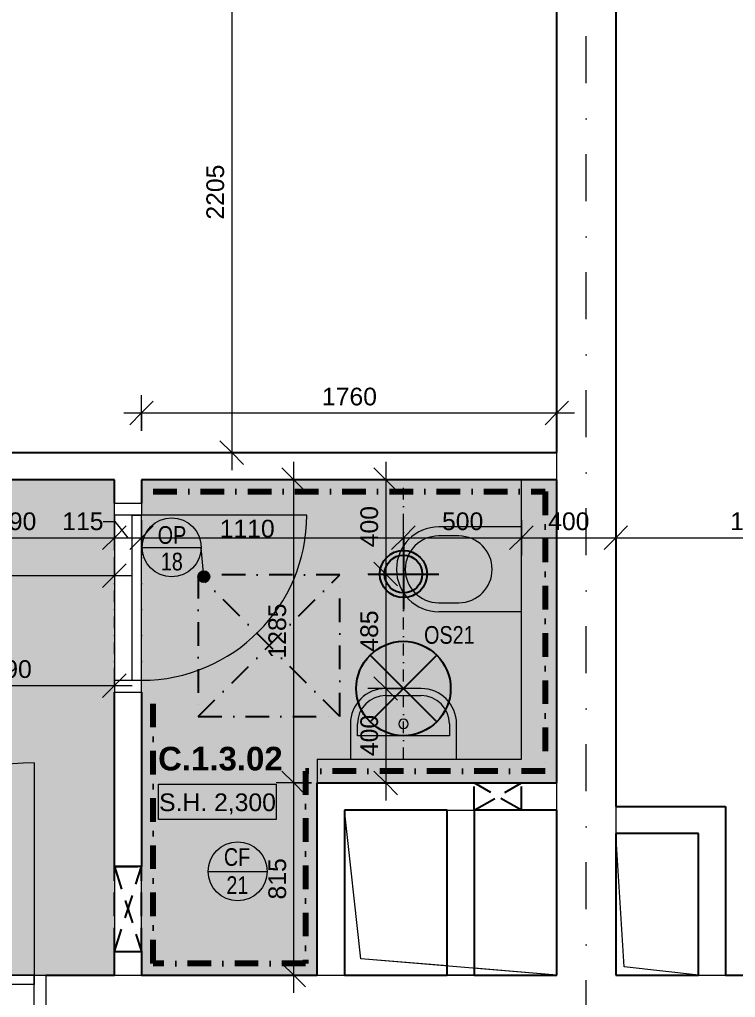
# Model space of a CAD drawing. Header units: millimetres. Extents: x -48113 to -1543, y -7799 to 11925.
# Drawn here: x -39237 to -36203, y -571 to 3573 of the extents above; entities that cross this region are included whole.
import ezdxf

# ---------------------------------------------------------------- set-up
doc = ezdxf.new("R2010")
doc.units = ezdxf.units.MM
for name, pattern in [('ABMV_DashDot_2_2mm-S0_6mm', [110, 50, -30, 0, -30]), ('HA_Dash_3mm-S1mm', [150, 100, -50]), ('HA_DashDot_10mm-S3mm', [500, 200, -150, 0, -150]), ('HA_DashDot_2_2mm-S0_6mm', [110, 50, -30, 0, -30]), ('HA_DashDot_4mm-S1mm', [200, 100, -50, 0, -50])]:
    doc.linetypes.add(name, pattern=pattern)
for name, color, linetype, lineweight in [('-UNDERLAY_A-GENM-____-OTLN', 9, 'Continuous', 9), ('-UNDERLAY_I-WALL-____-OTLN', 9, 'Continuous', 9), ('-UNDERLAY_P-SANR-FIXT-OTLN', 9, 'Continuous', 9), ('A-____-____-DIMS', 9, 'Continuous', 5), ('A-____-____-DIMS-50', 9, 'Continuous', 5), ('A-AREA-____-IDEN', 9, 'Continuous', 9), ('A-CLNG-____-IDEN', 9, 'Continuous', 9), ('A-CLNG-____-PATT', 9, 'Continuous', 9), ('A-DETL-____-OTLN', 9, 'Continuous', 25), ('A-DETL-GENF-OTLN', 9, 'Continuous', 9), ('A-DOOR-____-MCUT', 9, 'HA_DashDot_2_2mm-S0_6mm', 9), ('A-DOOR-____-OTLN', 9, 'Continuous', 9), ('A-DOOR-FRAM-OTLN', 9, 'Continuous', 9), ('A-FLOR-____-OVHD', 9, 'HA_DashDot_4mm-S1mm', 25), ('A-GENM-____-IDEN', 9, 'Continuous', 9), ('A-GENM-____-MCUT', 9, 'HA_Dash_3mm-S1mm', 25), ('A-GENM-____-OTLN', 9, 'Continuous', 9), ('A-WALL-____-MCUT', 9, 'Continuous', 25), ('E-LITE-EQPM-IDEN', 9, 'Continuous', 9), ('E-LITE-EQPM-OTLN', 9, 'Continuous', 9), ('G-____-____-DIMS', 9, 'Continuous', 5), ('I-WALL-____-MCUT', 9, 'Continuous', 25), ('I-WALL-____-OTLN', 9, 'Continuous', 9), ('M-HVAC-CDFF-OTLN', 9, 'Continuous', 9), ('S-GRID-____-OTLN', 9, 'Continuous', 5)]:
    doc.layers.add(name, color=color, linetype=linetype, lineweight=lineweight)
doc.styles.add('Arial_1', font='arial.ttf', dxfattribs={"height": 75})
doc.styles.add('Arial_2', font='arial.ttf', dxfattribs={"width": 0.8, "height": 75})
doc.styles.add('Arial_B', font='arialbd.ttf', dxfattribs={"height": 100})
doc.dimstyles.new('Inner_Dimensions', dxfattribs={"dimscale": 304.8, "dimtxt": 76.519455, "dimasz": 0.328084, "dimexe": 0.246063, "dimexo": 0.0625, "dimgap": 0.032808, "dimtad": 1, "dimdec": 0, "dimzin": 0, "dimdsep": 46, "dimtxsty": 'Arial_1', "dimblk1": 'OBLIQUE', "dimblk2": 'OBLIQUE', "dimsah": 1, "dimcen": 0.09, "dimdle": 0.246063, "dimazin": 0, "dimtfac": 1, "dimtdec": 4, "dimtix": 1, "dimtmove": 0, "dimatfit": 3, "dimfxl": 0.246063, "dimfxlon": 1, "dimtvp": 1, "dimtolj": 1, "dimtzin": 0, "dimlwd": 9, "dimlwe": 9, "dimarcsym": 2})
doc.dimstyles.new('Inner_Dimensions_1', dxfattribs={"dimscale": 304.8, "dimtxt": 76.519455, "dimasz": 0.328084, "dimexe": 0.246063, "dimexo": 0.0625, "dimgap": 0.032808, "dimtad": 1, "dimdec": 0, "dimzin": 0, "dimdsep": 46, "dimtxsty": 'Arial_1', "dimblk1": 'OBLIQUE', "dimblk2": 'OBLIQUE', "dimsah": 1, "dimcen": 0.09, "dimdle": 0.246063, "dimazin": 0, "dimtfac": 1, "dimtdec": 4, "dimtix": 1, "dimtmove": 2, "dimatfit": 3, "dimfxl": 0.246063, "dimfxlon": 1, "dimtvp": 1, "dimtolj": 1, "dimtzin": 0, "dimlwd": 9, "dimlwe": 9, "dimarcsym": 2})
doc.dimstyles.new('Inner_Dimensions_2', dxfattribs={"dimscale": 304.8, "dimtxt": 76.519455, "dimasz": 0.328084, "dimexe": 0.246063, "dimexo": 0.0625, "dimgap": 0.032808, "dimtad": 1, "dimdec": 0, "dimzin": 0, "dimdsep": 46, "dimtxsty": 'Arial_1', "dimblk1": 'OBLIQUE', "dimblk2": 'OBLIQUE', "dimsah": 1, "dimcen": 0.09, "dimdle": 0.246063, "dimazin": 0, "dimtfac": 1, "dimtdec": 4, "dimtix": 1, "dimtmove": 1, "dimatfit": 3, "dimfxl": 0.246063, "dimfxlon": 1, "dimtvp": 1, "dimtolj": 1, "dimtzin": 0, "dimlwd": 9, "dimlwe": 9, "dimarcsym": 2})

# ---------------------------------------------------------------- blocks, each defined once
blk = doc.blocks.new('ABMV_Toilet_WallHung - Default-1928450-DPS_1NP-C')
at = {"layer": '-UNDERLAY_P-SANR-FIXT-OTLN'}
for p, q in [((-55, 75), (-55, 424.6)), ((-16.3, 426.2), (-16.3, 340.3)), ((266.3, 340.3), (266.3, 426.2)), ((305, 75), (305, 424.6))]:
    blk.add_line(p, q, dxfattribs=at)
for centre, radius, start, end in [((125, 424.6), 180, 0, 180), ((125, 426.2), 141.3, 360, 180), ((125, 340.3), 141.3, 180, 360)]:
    blk.add_arc(centre, radius, start, end, dxfattribs=at)
blk = doc.blocks.new('ABMV_WashBasin_Generic - 450x300-1493525-DPS_1NP-C')
at = {"layer": '-UNDERLAY_P-SANR-FIXT-OTLN'}
for p, q in [((200, 350), (50, 350)), ((50, 320), (200, 320)), ((-100, 200), (-100, 50)), ((-70, 150), (-70, 200)), ((320, 200), (320, 150)), ((350, 50), (350, 200)), ((320, 150), (-70, 150))]:
    blk.add_line(p, q, dxfattribs=at)
for centre, radius, start, end in [((50, 200), 150, 90, 180), ((200, 200), 150, 360, 90), ((50, 200), 120, 90, 180), ((200, 200), 120, 360, 90), ((125, 200), 20, 90, 270), ((125, 200), 20, 270, 90)]:
    blk.add_arc(centre, radius, start, end, dxfattribs=at)
blk = doc.blocks.new('HA_GM_Opening_Rectangle_WallBased - Default-2068907-DPS_1NP-C')
at = {"layer": 'A-GENM-____-MCUT'}
for p, q in [((225, 58), (25, -57.5)), ((25, 58), (225, -57.5)), ((25, 58), (25, -57.5)), ((25, 58), (225, 58)), ((225, 58), (225, -57.5))]:
    blk.add_line(p, q, dxfattribs=at)
blk = doc.blocks.new('HA_DR_Single_Swing_Solid - In_BJ_700x2100-2040353-DPS_1NP-C')
at = {"layer": 'A-DOOR-____-MCUT'}
for p, q in [((-350, 57.5), (350, 57.5)), ((-350, -57.5), (350, -57.5))]:
    blk.add_line(p, q, dxfattribs=at)
at = {"layer": 'A-DOOR-____-OTLN'}
for p, q in [((-350, -17.5), (-350, -57.5)), ((-350, -17.5), (350, -17.5)), ((350, -17.5), (350, -57.5)), ((-350, -57.5), (350, -57.5))]:
    blk.add_line(p, q, dxfattribs=at)
at = {"layer": 'A-DOOR-____-OTLN', "lineweight": 5}
blk.add_line((350, -757.5), (350, -57.5), dxfattribs=at)
blk.add_arc((350, -57.5), 700, 180, 270, dxfattribs=at)
at = {"layer": 'A-DOOR-FRAM-OTLN'}
for p, q in [((-350, 57.5), (-400, 57.5)), ((-400, 57.5), (-400, -57.5)), ((350, 57.5), (-350, 57.5)), ((-350, 57.5), (-350, -57.5)), ((350, -57.5), (350, 57.5)), ((350, 57.5), (400, 57.5)), ((400, 57.5), (400, -57.5)), ((-400, -57.5), (-350, -57.5)), ((400, -57.5), (350, -57.5))]:
    blk.add_line(p, q, dxfattribs=at)
blk = doc.blocks.new('HA_DR_Single_Swing_Solid - In_BJ_900x2100_Vstup-2040224-DPS_1NP-C')
at = {"layer": 'A-DOOR-____-MCUT'}
for p, q in [((-450, 125), (450, 125)), ((-450, -125), (450, -125))]:
    blk.add_line(p, q, dxfattribs=at)
at = {"layer": 'A-DOOR-____-OTLN', "lineweight": 5}
blk.add_line((450, 1025), (450, 125), dxfattribs=at)
at = {"layer": 'A-DOOR-____-OTLN'}
for p, q in [((-500, 125), (500, 125)), ((450, 125), (-450, 125)), ((-450, 125), (-450, 85)), ((450, 125), (450, 85)), ((450, 85), (-450, 85)), ((-500, -125), (500, -125))]:
    blk.add_line(p, q, dxfattribs=at)
at = {"layer": 'A-DOOR-____-OTLN', "lineweight": 5}
blk.add_arc((450, 125), 900, 90, 180, dxfattribs=at)
at = {"layer": 'A-DOOR-FRAM-OTLN'}
for p, q in [((-500, 125), (-500, -125)), ((-450, 125), (-500, 125)), ((-450, 125), (-450, -125)), ((450, -125), (450, 125)), ((450, 125), (500, 125)), ((500, 125), (500, -125)), ((-500, -125), (-450, -125)), ((-450, -125), (450, -125)), ((500, -125), (450, -125))]:
    blk.add_line(p, q, dxfattribs=at)
blk = doc.blocks.new('HA_GM_Shaft_Rectangle - Default-2055999-DPS_1NP-C')
at = {"layer": 'A-DETL-GENF-OTLN'}
for p, q in [((70, -70), (700, 0)), ((0, -900), (70, -70))]:
    blk.add_line(p, q, dxfattribs=at)
at = {"layer": 'A-GENM-____-OTLN'}
for p, q in [((0, -900), (0, 0)), ((0, 0), (700, 0)), ((700, 0), (700, -900)), ((700, -900), (0, -900))]:
    blk.add_line(p, q, dxfattribs=at)
blk = doc.blocks.new('HA_GM_Shaft_Rectangle - Default-2056017-DPS_1NP-C')
at = {"layer": 'A-DETL-GENF-OTLN'}
for p, q in [((35, -35), (600, 0)), ((0, -350), (35, -35))]:
    blk.add_line(p, q, dxfattribs=at)
at = {"layer": 'A-GENM-____-OTLN'}
for p, q in [((0, -350), (0, 0)), ((0, 0), (600, 0)), ((600, 0), (600, -350)), ((600, -350), (0, -350))]:
    blk.add_line(p, q, dxfattribs=at)
blk = doc.blocks.new('HA_GM_Shaft_Rectangle - Default-2055995-DPS_1NP-C')
at = {"layer": 'A-DETL-GENF-OTLN'}
for p, q in [((70, -70), (700, 0)), ((39.2, -435), (70, -70)), ((0, -900), (29.5, -550))]:
    blk.add_line(p, q, dxfattribs=at)
blk = doc.blocks.new('HA_GM_Shaft_Rectangle - Default-2056297-DPS_1NP-C')
at = {"layer": 'A-DETL-GENF-OTLN'}
for p, q in [((35, -35), (600, 0)), ((0, -350), (35, -35))]:
    blk.add_line(p, q, dxfattribs=at)
blk = doc.blocks.new('HA_LF_GenericSymbol - OS21_koupelna-1935287-DPS_1NP-C')
at = {"layer": 'E-LITE-EQPM-OTLN', "color": 11, "lineweight": 25}
for p, q in [((141.4, 141.4), (-141.4, -141.4)), ((-141.4, 141.4), (141.4, -141.4))]:
    blk.add_line(p, q, dxfattribs=at)
blk.add_circle((0, 0), 200, dxfattribs=at)
blk = doc.blocks.new('HA_GM_Tiling_LineBased - Generic Tiles-1986773-DPS_1NP-C')
at = {"layer": 'A-GENM-____-OTLN', "linetype": 'HA_DashDot_4mm-S1mm', "lineweight": 80}
blk.add_line((50, -50), (1710, -50), dxfattribs=at)
blk = doc.blocks.new('HA_GM_Tiling_LineBased - Generic Tiles-1986771-DPS_1NP-C')
at = {"layer": 'A-GENM-____-OTLN', "linetype": 'HA_DashDot_4mm-S1mm', "lineweight": 80}
blk.add_line((50, -50), (1235, -50), dxfattribs=at)
blk = doc.blocks.new('HA_GM_Tiling_LineBased - Generic Tiles-1986770-DPS_1NP-C')
at = {"layer": 'A-GENM-____-OTLN', "linetype": 'HA_DashDot_4mm-S1mm', "lineweight": 80}
blk.add_line((50, -50), (1065, -50), dxfattribs=at)
blk = doc.blocks.new('HA_GM_Tiling_LineBased - Generic Tiles-1986772-DPS_1NP-C')
at = {"layer": 'A-GENM-____-OTLN', "linetype": 'HA_DashDot_4mm-S1mm', "lineweight": 80}
blk.add_line((-50, -50), (765, -50), dxfattribs=at)
blk = doc.blocks.new('HA_GM_Tiling_LineBased - Generic Tiles-1986774-DPS_1NP-C')
at = {"layer": 'A-GENM-____-OTLN', "linetype": 'HA_DashDot_4mm-S1mm', "lineweight": 80}
blk.add_line((50, -50), (695, -50), dxfattribs=at)
blk = doc.blocks.new('HA_GM_Tiling_LineBased - Generic Tiles-1986775-DPS_1NP-C')
at = {"layer": 'A-GENM-____-OTLN', "linetype": 'HA_DashDot_4mm-S1mm', "lineweight": 80}
blk.add_line((50, -50), (1150, -50), dxfattribs=at)
blk = doc.blocks.new('HA_VZT_GenericSymbol - Default-1930925-DPS_1NP-C')
at = {"layer": 'M-HVAC-CDFF-OTLN', "color": 92, "lineweight": 25}
for p, q in [((0, 150), (0, -150)), ((-150, 0), (150, 0))]:
    blk.add_line(p, q, dxfattribs=at)
for radius in [100, 80]:
    blk.add_circle((0, 0), radius, dxfattribs=at)
blk = doc.blocks.new('HA_GM_Opening_Rectangle_WallBased - Default-1969288-DPS_1NP-C')
at = {"layer": 'A-GENM-____-MCUT'}
for p, q in [((305, 57.5), (-55, -57.5)), ((-55, 57.5), (305, -57.5)), ((-55, 57.5), (-55, -57.5)), ((-55, 57.5), (305, 57.5)), ((305, 57.5), (305, -57.5)), ((-55, -57.5), (305, -57.5))]:
    blk.add_line(p, q, dxfattribs=at)
blk = doc.blocks.new('DIMBLOCK29-DPS_1NP-C')
at = {"layer": 'A-____-____-DIMS-50', "lineweight": 9, "transparency": 16777216}
for p, q in [((-38337.8, 3943.2), (-38387.8, 3993.2)), ((-38412.8, 3943.2), (-38262.8, 3943.2)), ((-38337.8, 3943.2), (-38412.8, 3943.2)), ((-38337.8, 3943.2), (-38337.8, 1663.2)), ((-38337.8, 3943.2), (-38287.8, 3893.2)), ((-38337.8, 1738.2), (-38387.8, 1788.2)), ((-38262.8, 1738.2), (-38412.8, 1738.2)), ((-38337.8, 1738.2), (-38287.8, 1688.2)), ((-38337.8, 1738.2), (-38262.8, 1738.2))]:
    blk.add_line(p, q, dxfattribs=at)
at = {"layer": 'A-____-____-DIMS-50', "color": 0, "lineweight": 9, "transparency": 16777216, "insert": (-38445.1, 2725.3), "char_height": 75, "width": 276.883, "attachment_point": 1, "rotation": 90, "line_spacing_factor": 0.941778, "style": 'Arial_1'}
blk.add_mtext('2205', dxfattribs=at)
blk = doc.blocks.new('_Oblique')
at = {"color": 0, "linetype": 'ByBlock', "lineweight": -2}
blk.add_line((-0.5, -0.5), (0.5, 0.5), dxfattribs=at)
blk = doc.blocks.new('DIMBLOCK53-DPS_1NP-C')
at = {"layer": 'A-____-____-DIMS-50', "lineweight": 9, "transparency": 16777216}
for p, q in [((-39824.9, 1302.1), (-39824.9, 1452.1)), ((-38834.9, 1452.1), (-38834.9, 1302.1)), ((-38834.9, 1377.1), (-38834.9, 1452.1)), ((-39824.9, 1377.1), (-39774.9, 1427.1)), ((-38834.9, 1377.1), (-38784.9, 1427.1)), ((-39824.9, 1377.1), (-39874.9, 1327.1)), ((-39824.9, 1377.1), (-38834.9, 1377.1)), ((-39824.9, 1377.1), (-39824.9, 1302.1)), ((-38834.9, 1377.1), (-38884.9, 1327.1))]:
    blk.add_line(p, q, dxfattribs=at)
at = {"layer": 'A-____-____-DIMS-50', "color": 0, "lineweight": 9, "transparency": 16777216, "insert": (-39340.5, 1484.5), "char_height": 75, "width": 207.662, "attachment_point": 1, "line_spacing_factor": 0.941778, "style": 'Arial_1'}
blk.add_mtext('990', dxfattribs=at)
blk = doc.blocks.new('DIMBLOCK54-DPS_1NP-C')
at = {"layer": 'A-____-____-DIMS-50', "lineweight": 9, "transparency": 16777216}
for p, q in [((-38834.9, 1452.1), (-38834.9, 1302.1)), ((-38834.9, 1377.1), (-38834.9, 1452.1)), ((-38719.9, 1452.1), (-38719.9, 1302.1)), ((-38719.9, 1377.1), (-38719.9, 1452.1)), ((-38882.7, 1446), (-38832.7, 1446)), ((-38834.9, 1377.1), (-38784.9, 1427.1)), ((-38832.7, 1446), (-38777.4, 1377.1)), ((-38719.9, 1377.1), (-38669.9, 1427.1)), ((-38834.9, 1377.1), (-38884.9, 1327.1)), ((-38834.9, 1377.1), (-38719.9, 1377.1)), ((-38719.9, 1377.1), (-38769.9, 1327.1))]:
    blk.add_line(p, q, dxfattribs=at)
at = {"layer": 'A-____-____-DIMS-50', "color": 0, "lineweight": 9, "transparency": 16777216, "insert": (-39055.8, 1484.5), "char_height": 75, "width": 207.662, "attachment_point": 1, "line_spacing_factor": 0.941778, "style": 'Arial_1'}
blk.add_mtext('115', dxfattribs=at)
blk = doc.blocks.new('DIMBLOCK55-DPS_1NP-C')
at = {"layer": 'A-____-____-DIMS-50', "lineweight": 9, "transparency": 16777216}
for p, q in [((-38719.9, 1452.1), (-38719.9, 1302.1)), ((-38719.9, 1377.1), (-38719.9, 1452.1)), ((-37609.9, 1302.1), (-37609.9, 1452.1)), ((-38719.9, 1377.1), (-38669.9, 1427.1)), ((-37609.9, 1377.1), (-37559.9, 1427.1)), ((-38719.9, 1377.1), (-38769.9, 1327.1)), ((-38719.9, 1377.1), (-37609.9, 1377.1)), ((-37609.9, 1377.1), (-37659.9, 1327.1)), ((-37609.9, 1377.1), (-37609.9, 1302.1))]:
    blk.add_line(p, q, dxfattribs=at)
at = {"layer": 'A-____-____-DIMS-50', "color": 0, "lineweight": 9, "transparency": 16777216, "insert": (-38388.6, 1453.3), "char_height": 75, "width": 276.883, "attachment_point": 1, "line_spacing_factor": 0.941778, "style": 'Arial_1'}
blk.add_mtext('1110', dxfattribs=at)
blk = doc.blocks.new('DIMBLOCK56-DPS_1NP-C')
at = {"layer": 'A-____-____-DIMS-50', "lineweight": 9, "transparency": 16777216}
for p, q in [((-37609.9, 1302.1), (-37609.9, 1452.1)), ((-37109.9, 1452.1), (-37109.9, 1302.1)), ((-37109.9, 1377.1), (-37109.9, 1452.1)), ((-37609.9, 1377.1), (-37559.9, 1427.1)), ((-37109.9, 1377.1), (-37059.9, 1427.1)), ((-37609.9, 1377.1), (-37659.9, 1327.1)), ((-37609.9, 1377.1), (-37109.9, 1377.1)), ((-37609.9, 1377.1), (-37609.9, 1302.1)), ((-37109.9, 1377.1), (-37159.9, 1327.1))]:
    blk.add_line(p, q, dxfattribs=at)
at = {"layer": 'A-____-____-DIMS-50', "color": 0, "lineweight": 9, "transparency": 16777216, "insert": (-37446.4, 1484.5), "char_height": 75, "width": 207.662, "attachment_point": 1, "line_spacing_factor": 0.941778, "style": 'Arial_1'}
blk.add_mtext('500', dxfattribs=at)
blk = doc.blocks.new('DIMBLOCK57-DPS_1NP-C')
at = {"layer": 'A-____-____-DIMS-50', "lineweight": 9, "transparency": 16777216}
for p, q in [((-37109.9, 1452.1), (-37109.9, 1302.1)), ((-37109.9, 1377.1), (-37109.9, 1452.1)), ((-36709.9, 1452.1), (-36709.9, 1302.1)), ((-36709.9, 1377.1), (-36709.9, 1452.1)), ((-37109.9, 1377.1), (-37059.9, 1427.1)), ((-36709.9, 1377.1), (-36659.9, 1427.1)), ((-37109.9, 1377.1), (-37159.9, 1327.1)), ((-37109.9, 1377.1), (-36709.9, 1377.1)), ((-36709.9, 1377.1), (-36759.9, 1327.1))]:
    blk.add_line(p, q, dxfattribs=at)
at = {"layer": 'A-____-____-DIMS-50', "color": 0, "lineweight": 9, "transparency": 16777216, "insert": (-36996.4, 1484.5), "char_height": 75, "width": 207.662, "attachment_point": 1, "line_spacing_factor": 0.941778, "style": 'Arial_1'}
blk.add_mtext('400', dxfattribs=at)
blk = doc.blocks.new('DIMBLOCK58-DPS_1NP-C')
at = {"layer": 'A-____-____-DIMS-50', "lineweight": 9, "transparency": 16777216}
for p, q in [((-36709.9, 1452.1), (-36709.9, 1302.1)), ((-36709.9, 1377.1), (-36709.9, 1452.1)), ((-35509.9, 1452.1), (-35509.9, 1302.1)), ((-35509.9, 1377.1), (-35509.9, 1452.1)), ((-36709.9, 1377.1), (-36659.9, 1427.1)), ((-35509.9, 1377.1), (-35459.9, 1427.1)), ((-36709.9, 1377.1), (-36759.9, 1327.1)), ((-36709.9, 1377.1), (-35509.9, 1377.1)), ((-35509.9, 1377.1), (-35559.9, 1327.1))]:
    blk.add_line(p, q, dxfattribs=at)
at = {"layer": 'A-____-____-DIMS-50', "color": 0, "lineweight": 9, "transparency": 16777216, "insert": (-36225.3, 1484.5), "char_height": 75, "width": 276.883, "attachment_point": 1, "line_spacing_factor": 0.941778, "style": 'Arial_1'}
blk.add_mtext('1200', dxfattribs=at)
blk = doc.blocks.new('DIMBLOCK89-DPS_1NP-C')
at = {"layer": 'A-____-____-DIMS-50', "lineweight": 9, "transparency": 16777216}
for p, q in [((-37685.2, 1623.2), (-37735.2, 1673.2)), ((-37685.2, 1698.2), (-37685.2, 1223.2)), ((-37610.2, 1623.2), (-37760.2, 1623.2)), ((-37685.2, 1623.2), (-37635.2, 1573.2)), ((-37685.2, 1623.2), (-37610.2, 1623.2)), ((-37685.2, 1223.2), (-37735.2, 1273.2)), ((-37610.2, 1223.2), (-37760.2, 1223.2)), ((-37685.2, 1223.2), (-37635.2, 1173.2)), ((-37685.2, 1223.2), (-37610.2, 1223.2))]:
    blk.add_line(p, q, dxfattribs=at)
at = {"layer": 'A-____-____-DIMS-50', "color": 0, "lineweight": 9, "transparency": 16777216, "insert": (-37792.6, 1336.7), "char_height": 75, "width": 207.662, "attachment_point": 1, "rotation": 90, "line_spacing_factor": 0.941778, "style": 'Arial_1'}
blk.add_mtext('400', dxfattribs=at)
blk = doc.blocks.new('DIMBLOCK90-DPS_1NP-C')
at = {"layer": 'A-____-____-DIMS-50', "lineweight": 9, "transparency": 16777216}
for p, q in [((-37685.2, 1223.2), (-37735.2, 1273.2)), ((-37610.2, 1223.2), (-37760.2, 1223.2)), ((-37685.2, 1223.2), (-37685.2, 738.2)), ((-37685.2, 1223.2), (-37635.2, 1173.2)), ((-37685.2, 1223.2), (-37610.2, 1223.2)), ((-37685.2, 738.2), (-37735.2, 788.2)), ((-37610.2, 738.2), (-37760.2, 738.2)), ((-37685.2, 738.2), (-37635.2, 688.2)), ((-37685.2, 738.2), (-37610.2, 738.2))]:
    blk.add_line(p, q, dxfattribs=at)
at = {"layer": 'A-____-____-DIMS-50', "color": 0, "lineweight": 9, "transparency": 16777216, "insert": (-37792.6, 894.2), "char_height": 75, "width": 207.662, "attachment_point": 1, "rotation": 90, "line_spacing_factor": 0.941778, "style": 'Arial_1'}
blk.add_mtext('485', dxfattribs=at)
blk = doc.blocks.new('DIMBLOCK91-DPS_1NP-C')
at = {"layer": 'A-____-____-DIMS-50', "lineweight": 9, "transparency": 16777216}
for p, q in [((-37685.2, 738.2), (-37735.2, 788.2)), ((-37610.2, 738.2), (-37760.2, 738.2)), ((-37685.2, 738.2), (-37685.2, 263.2)), ((-37685.2, 738.2), (-37635.2, 688.2)), ((-37685.2, 738.2), (-37610.2, 738.2)), ((-37685.2, 338.2), (-37735.2, 388.2)), ((-37610.2, 338.2), (-37760.2, 338.2)), ((-37685.2, 338.2), (-37635.2, 288.2)), ((-37685.2, 338.2), (-37610.2, 338.2))]:
    blk.add_line(p, q, dxfattribs=at)
at = {"layer": 'A-____-____-DIMS-50', "color": 0, "lineweight": 9, "transparency": 16777216, "insert": (-37792.6, 451.7), "char_height": 75, "width": 207.662, "attachment_point": 1, "rotation": 90, "line_spacing_factor": 0.941778, "style": 'Arial_1'}
blk.add_mtext('400', dxfattribs=at)
blk = doc.blocks.new('Spot Elevations - Generic-448778-DPS_1NP-C')
at = {"layer": 'G-____-____-DIMS', "lineweight": 9}
for p, q in [((-5, 0), (-5, 3)), ((-5, 3), (5, 3)), ((5, 3), (5, 0)), ((5, 0), (-5, 0))]:
    blk.add_line(p, q, dxfattribs=at)
blk = doc.blocks.new('HA_Tag_Ceiling - Group _ Type Mark-1700485-DPS_1NP-C')
at = {"layer": 'A-CLNG-____-IDEN'}
blk.add_line((-2.5, 0), (2.5, 0), dxfattribs=at)
blk.add_circle((0, 0), 2.5, dxfattribs=at)
blk = doc.blocks.new('DIMBLOCK110-DPS_1NP-C')
at = {"layer": 'A-____-____-DIMS-50', "lineweight": 9, "transparency": 16777216}
for p, q in [((-39824.9, 825.7), (-39824.9, 675.7)), ((-39824.9, 750.7), (-39824.9, 825.7)), ((-39824.9, 750.7), (-39774.9, 800.7)), ((-38834.9, 825.7), (-38834.9, 675.7)), ((-38834.9, 750.7), (-38834.9, 825.7)), ((-38834.9, 750.7), (-38784.9, 800.7)), ((-39824.9, 750.7), (-39874.9, 700.7)), ((-39824.9, 750.7), (-38759.9, 750.7)), ((-38834.9, 750.7), (-38884.9, 700.7))]:
    blk.add_line(p, q, dxfattribs=at)
at = {"layer": 'A-____-____-DIMS-50', "color": 0, "lineweight": 9, "transparency": 16777216, "insert": (-39359.7, 858), "char_height": 75, "width": 207.662, "attachment_point": 1, "line_spacing_factor": 0.941778, "style": 'Arial_1'}
blk.add_mtext('990', dxfattribs=at)
blk = doc.blocks.new('HA_TAG_GM_Products - Generic-588599-DPS_1NP-C')
at = {"layer": 'A-GENM-____-IDEN'}
blk.add_line((-2.5, 0), (2.5, 0), dxfattribs=at)
blk.add_circle((0, 0), 2.5, dxfattribs=at)
blk = doc.blocks.new('DIMBLOCK142-DPS_1NP-C')
at = {"layer": 'A-____-____-DIMS-50', "lineweight": 9, "transparency": 16777216}
for p, q in [((-42219.9, 1291.4), (-42219.9, 1141.4)), ((-42219.9, 1216.4), (-42219.9, 1291.4)), ((-38834.9, 1291.4), (-38834.9, 1141.4)), ((-38834.9, 1216.4), (-38834.9, 1291.4)), ((-42219.9, 1216.4), (-42169.9, 1266.4)), ((-38834.9, 1216.4), (-38784.9, 1266.4)), ((-42294.9, 1216.4), (-38759.9, 1216.4)), ((-42219.9, 1216.4), (-42269.9, 1166.4)), ((-38834.9, 1216.4), (-38884.9, 1166.4))]:
    blk.add_line(p, q, dxfattribs=at)
at = {"layer": 'A-____-____-DIMS-50', "color": 0, "lineweight": 9, "transparency": 16777216, "insert": (-40642.8, 1323.8), "char_height": 75, "width": 276.883, "attachment_point": 1, "line_spacing_factor": 0.941778, "style": 'Arial_1'}
blk.add_mtext('3385', dxfattribs=at)
blk = doc.blocks.new('DIMBLOCK145-DPS_1NP-C')
at = {"layer": 'A-____-____-DIMS-50', "lineweight": 9, "transparency": 16777216}
for p, q in [((-38075, 338.2), (-38125, 388.2)), ((-38000, 338.2), (-38150, 338.2)), ((-38075, -551.8), (-38075, 338.2)), ((-38075, 338.2), (-38025, 288.2)), ((-38075, 338.2), (-38000, 338.2)), ((-38075, -476.8), (-38125, -426.8)), ((-38000, -476.8), (-38150, -476.8)), ((-38075, -476.8), (-38025, -526.8)), ((-38075, -476.8), (-38000, -476.8))]:
    blk.add_line(p, q, dxfattribs=at)
at = {"layer": 'A-____-____-DIMS-50', "color": 0, "lineweight": 9, "transparency": 16777216, "insert": (-38182.3, -155.8), "char_height": 75, "width": 207.662, "attachment_point": 1, "rotation": 90, "line_spacing_factor": 0.941778, "style": 'Arial_1'}
blk.add_mtext('815', dxfattribs=at)
blk = doc.blocks.new('DIMBLOCK146-DPS_1NP-C')
at = {"layer": 'A-____-____-DIMS-50', "lineweight": 9, "transparency": 16777216}
for p, q in [((-38075, 1623.2), (-38125, 1673.2)), ((-38075, 338.2), (-38075, 1698.2)), ((-38150, 1623.2), (-38000, 1623.2)), ((-38075, 1623.2), (-38150, 1623.2)), ((-38075, 1623.2), (-38025, 1573.2)), ((-38075, 338.2), (-38125, 388.2)), ((-38000, 338.2), (-38150, 338.2)), ((-38075, 338.2), (-38025, 288.2)), ((-38075, 338.2), (-38000, 338.2))]:
    blk.add_line(p, q, dxfattribs=at)
at = {"layer": 'A-____-____-DIMS-50', "color": 0, "lineweight": 9, "transparency": 16777216, "insert": (-38182.3, 865.3), "char_height": 75, "width": 276.883, "attachment_point": 1, "rotation": 90, "line_spacing_factor": 0.941778, "style": 'Arial_1'}
blk.add_mtext('1285', dxfattribs=at)
blk = doc.blocks.new('DIMBLOCK160-DPS_1NP-C')
at = {"layer": 'A-____-____-DIMS-50', "lineweight": 9, "transparency": 16777216}
for p, q in [((-38719.9, 1830.8), (-38719.9, 1980.8)), ((-38719.9, 1905.8), (-38669.9, 1955.8)), ((-36959.9, 1980.8), (-36959.9, 1830.8)), ((-36959.9, 1905.8), (-36959.9, 1980.8)), ((-36959.9, 1905.8), (-36909.9, 1955.8)), ((-38794.9, 1905.8), (-36884.9, 1905.8)), ((-38719.9, 1905.8), (-38769.9, 1855.8)), ((-38719.9, 1905.8), (-38719.9, 1830.8)), ((-36959.9, 1905.8), (-37009.9, 1855.8))]:
    blk.add_line(p, q, dxfattribs=at)
at = {"layer": 'A-____-____-DIMS-50', "color": 0, "lineweight": 9, "transparency": 16777216, "insert": (-37955.3, 2013.1), "char_height": 75, "width": 276.883, "attachment_point": 1, "line_spacing_factor": 0.941778, "style": 'Arial_1'}
blk.add_mtext('1760', dxfattribs=at)

msp = doc.modelspace()

# ---------------------------------------------------------------- hatches: boundary and pattern name
at = {"layer": 'A-CLNG-____-PATT', "lineweight": 5}
h = msp.add_hatch(color=256, dxfattribs=at)
h.paths.add_polyline_path([(-40574.9, -2551.8), (-40474.9, -2551.8), (-40474.9, -476.8), (-38834.9, -476.8), (-38834.9, 1623.2), (-42219.9, 1623.2), (-42219.9, -2551.8), (-40714.9, -2551.8)])
h.paths.add_polyline_path([(-41344.9, 538.2), (-41354, 539.4), (-41362.4, 542.9), (-41369.7, 548.5), (-41375.2, 555.7), (-41378.7, 564.1), (-41379.9, 573.2), (-41378.7, 582.3), (-41375.2, 590.7), (-41368.6, 598.7), (-41362.4, 603.5), (-41354, 607), (-41344.9, 608.2), (-41335.8, 607), (-41327.4, 603.5), (-41320.2, 598), (-41314.6, 590.7), (-41311.1, 582.3), (-41309.9, 573.2), (-41311.1, 564.1), (-41314.6, 555.7), (-41320.2, 548.5), (-41327.4, 542.9), (-41335.8, 539.4)])
msp.add_hatch(color=256, dxfattribs=at).paths.add_polyline_path([(-37974.9, -476.8), (-37974.9, 338.2), (-36959.9, 338.2), (-36959.9, 1623.2), (-38719.9, 1623.2), (-38719.9, -476.8), (-38596.7, -476.8)])
at = {"layer": 'A-GENM-____-IDEN'}
h = msp.add_hatch(color=256, dxfattribs=at)
edge = h.paths.add_edge_path()
edge.add_arc((-38455.7, 1212), 25, 0, 360)

# ---------------------------------------------------------------- linework, layer by layer
at = {"layer": '-UNDERLAY_I-WALL-____-OTLN'}
for p, q in [((-37109.9, 438.2), (-37109.9, 1623.2)), ((-37974.9, 438.2), (-37109.9, 438.2)), ((-37974.9, 438.2), (-37974.9, 338.2))]:
    msp.add_line(p, q, dxfattribs=at)
at = {"layer": 'A-DETL-____-OTLN', "linetype": 'ABMV_DashDot_2_2mm-S0_6mm', "lineweight": 5}
msp.add_line((-37609.9, 438.2), (-37609.9, 1623.2), dxfattribs=at)
at = {"layer": 'A-FLOR-____-OVHD'}
for p, q in [((-37879.3, 1219.8), (-38479.3, 1219.8)), ((-38479.3, 1219.8), (-38479.3, 619.8)), ((-37879.3, 619.8), (-38479.3, 1219.8)), ((-38479.3, 619.8), (-37879.3, 1219.8)), ((-37879.3, 619.8), (-37879.3, 1219.8)), ((-38479.3, 619.8), (-37879.3, 619.8))]:
    msp.add_line(p, q, dxfattribs=at)
at = {"layer": 'A-GENM-____-IDEN'}
msp.add_line((-38455.7, 1212), (-38467.3, 1336.2), dxfattribs=at)
msp.add_circle((-38455.7, 1212), 25, dxfattribs=at)
at = {"layer": 'A-WALL-____-MCUT', "lineweight": 9}
for p, q in [((-36959.9, 1623.2), (-36959.9, 1738.2)), ((-36959.9, 223.2), (-36959.9, 338.2)), ((-36709.9, 238.2), (-36709.9, 123.2)), ((-38834.9, -476.8), (-38719.9, -476.8)), ((-37974.9, -476.8), (-37859.9, -476.8)), ((-37424.9, -476.8), (-37309.9, -476.8)), ((-36359.9, -476.8), (-36244.9, -476.8))]:
    msp.add_line(p, q, dxfattribs=at)
at = {"layer": 'I-WALL-____-MCUT'}
for p, q in [((-36959.9, 1738.2), (-36959.9, 6148.2)), ((-36709.9, 6148.2), (-36709.9, 238.2)), ((-39399.9, 1738.2), (-36959.9, 1738.2)), ((-38834.9, 1623.2), (-39399.9, 1623.2)), ((-38834.9, 1523.2), (-38834.9, 1623.2)), ((-36959.9, 1623.2), (-38719.9, 1623.2)), ((-38719.9, 1623.2), (-38719.9, 1523.2)), ((-36959.9, 338.2), (-36959.9, 1623.2)), ((-38834.9, -16.8), (-38834.9, 723.2)), ((-38719.9, 723.2), (-38719.9, -16.8)), ((-37974.9, 338.2), (-36959.9, 338.2)), ((-37974.9, -476.8), (-37974.9, 338.2)), ((-37424.9, 223.2), (-37859.9, 223.2)), ((-37859.9, 223.2), (-37859.9, -476.8)), ((-37424.9, -476.8), (-37424.9, 223.2)), ((-36959.9, 223.2), (-37309.9, 223.2)), ((-37309.9, 223.2), (-37309.9, -476.8)), ((-36959.9, -476.8), (-36959.9, 223.2)), ((-36709.9, 238.2), (-36244.9, 238.2)), ((-36244.9, 238.2), (-36244.9, -476.8)), ((-36709.9, 123.2), (-36709.9, -476.8)), ((-36359.9, 123.2), (-36709.9, 123.2)), ((-36359.9, -476.8), (-36359.9, 123.2)), ((-38719.9, -16.8), (-38834.9, -16.8)), ((-38834.9, -476.8), (-38834.9, -376.8)), ((-38834.9, -376.8), (-38719.9, -376.8)), ((-38719.9, -376.8), (-38719.9, -476.8)), ((-39124.9, -476.8), (-38834.9, -476.8)), ((-38719.9, -476.8), (-37974.9, -476.8)), ((-37859.9, -476.8), (-37424.9, -476.8)), ((-37309.9, -476.8), (-36959.9, -476.8)), ((-36709.9, -476.8), (-36359.9, -476.8)), ((-36244.9, -476.8), (-34309.9, -476.8))]:
    msp.add_line(p, q, dxfattribs=at)
at = {"layer": 'I-WALL-____-OTLN'}
for p, q in [((-38834.9, -16.8), (-38834.9, -376.8)), ((-38719.9, -376.8), (-38719.9, -16.8))]:
    msp.add_line(p, q, dxfattribs=at)
at = {"layer": 'S-GRID-____-OTLN', "linetype": 'HA_DashDot_10mm-S3mm', "lineweight": 9}
msp.add_line((-36834.9, -6198.9), (-36834.9, 10325.3), dxfattribs=at)

# ---------------------------------------------------------------- block references
at = {"layer": '-UNDERLAY_A-GENM-____-OTLN', "rotation": 180}
msp.add_blockref('HA_GM_Opening_Rectangle_WallBased - Default-2068907-DPS_1NP-C', (-37084.9, 280.7), dxfattribs=at)
at = {"layer": '-UNDERLAY_P-SANR-FIXT-OTLN', "rotation": 89.99999999999964}
msp.add_blockref('ABMV_Toilet_WallHung - Default-1928450-DPS_1NP-C', (-37034.9, 1118.2), dxfattribs=at)
at = {"layer": '-UNDERLAY_P-SANR-FIXT-OTLN'}
msp.add_blockref('ABMV_WashBasin_Generic - 450x300-1493525-DPS_1NP-C', (-37734.9, 388.2), dxfattribs=at)
at = {"layer": 'A-CLNG-____-IDEN', "xscale": 49.99999999999998, "yscale": 49.99999999999998, "zscale": 49.99999999999998}
msp.add_blockref('HA_Tag_Ceiling - Group _ Type Mark-1700485-DPS_1NP-C', (-38312.5, -36.7), dxfattribs=at)
at = {"layer": 'A-DOOR-____-OTLN', "rotation": 89.99999999999962}
msp.add_blockref('HA_DR_Single_Swing_Solid - In_BJ_700x2100-2040353-DPS_1NP-C', (-38777.4, 1123.2), dxfattribs=at)
at = {"layer": 'A-DOOR-____-OTLN'}
msp.add_blockref('HA_DR_Single_Swing_Solid - In_BJ_900x2100_Vstup-2040224-DPS_1NP-C', (-39624.9, -601.8), dxfattribs=at)
at = {"layer": 'A-GENM-____-IDEN', "xscale": 49.99999999999998, "yscale": 49.99999999999998, "zscale": 49.99999999999998}
msp.add_blockref('HA_TAG_GM_Products - Generic-588599-DPS_1NP-C', (-38592.3, 1336.2), dxfattribs=at)
at = {"layer": 'A-GENM-____-OTLN', "linetype": 'HA_DashDot_4mm-S1mm', "lineweight": 80}
msp.add_blockref('HA_GM_Tiling_LineBased - Generic Tiles-1986773-DPS_1NP-C', (-38719.9, 1623.2), dxfattribs=at)
for name, p, rotation in [('HA_GM_Tiling_LineBased - Generic Tiles-1986771-DPS_1NP-C', (-36959.9, 1623.2), 270), ('HA_GM_Tiling_LineBased - Generic Tiles-1986775-DPS_1NP-C', (-38719.9, -476.8), 90), ('HA_GM_Tiling_LineBased - Generic Tiles-1986770-DPS_1NP-C', (-36959.9, 338.2), 180), ('HA_GM_Tiling_LineBased - Generic Tiles-1986772-DPS_1NP-C', (-37974.9, 338.2), 270), ('HA_GM_Tiling_LineBased - Generic Tiles-1986774-DPS_1NP-C', (-37974.9, -476.8), 180)]:
    msp.add_blockref(name, p, dxfattribs=dict(at, rotation=rotation))
at = {"layer": 'A-GENM-____-OTLN', "lineweight": 5, "rotation": 89.9999999999996}
for name, p in [('HA_GM_Shaft_Rectangle - Default-2055999-DPS_1NP-C', (-37859.9, -476.8)), ('HA_GM_Shaft_Rectangle - Default-2056017-DPS_1NP-C', (-36709.9, -476.8))]:
    msp.add_blockref(name, p, dxfattribs=at)
at = {"layer": 'A-GENM-____-OTLN'}
for name, p, rotation in [('HA_GM_Shaft_Rectangle - Default-2055995-DPS_1NP-C', (-37859.9, -476.8), 89.9999999999996), ('HA_GM_Shaft_Rectangle - Default-2056297-DPS_1NP-C', (-36709.9, -476.8), 89.9999999999996), ('HA_GM_Opening_Rectangle_WallBased - Default-1969288-DPS_1NP-C', (-38777.4, -321.8), 89.99999999999962)]:
    msp.add_blockref(name, p, dxfattribs=dict(at, rotation=rotation))
at = {"layer": 'E-LITE-EQPM-OTLN', "color": 11, "lineweight": 25}
msp.add_blockref('HA_LF_GenericSymbol - OS21_koupelna-1935287-DPS_1NP-C', (-37609.9, 738.2), dxfattribs=at)
at = {"layer": 'G-____-____-DIMS', "lineweight": 9, "xscale": 49.99999999999998, "yscale": 49.99999999999998, "zscale": 49.99999999999998}
msp.add_blockref('Spot Elevations - Generic-448778-DPS_1NP-C', (-38398.6, 182.6), dxfattribs=at)
at = {"layer": 'M-HVAC-CDFF-OTLN', "color": 92, "lineweight": 25}
msp.add_blockref('HA_VZT_GenericSymbol - Default-1930925-DPS_1NP-C', (-37609.9, 1223.2), dxfattribs=at)

# ---------------------------------------------------------------- texts
at = {"layer": 'A-AREA-____-IDEN', "lineweight": 5, "insert": (-38649.7, 491), "char_height": 100, "width": 653.375, "attachment_point": 1, "style": 'Arial_B'}
msp.add_mtext('C.1.3.02', dxfattribs=at)
at = {"layer": 'A-CLNG-____-IDEN', "lineweight": 5, "char_height": 75, "attachment_point": 1, "style": 'Arial_2'}
for s, insert, width in [('CF', (-38370.9, 61.4), 137.89), ('21', (-38360.3, -57.6), 115.443)]:
    msp.add_mtext(s, dxfattribs=dict(at, insert=insert, width=width))
at = {"layer": 'A-GENM-____-IDEN', "lineweight": 5, "char_height": 75, "attachment_point": 1, "style": 'Arial_2'}
for s, insert, width in [('OP', (-38651.3, 1426.3), 147.51), ('18', (-38638.1, 1313.6), 115.443)]:
    msp.add_mtext(s, dxfattribs=dict(at, insert=insert, width=width))
at = {"layer": 'E-LITE-EQPM-IDEN', "lineweight": 5, "insert": (-37522.5, 1002.7), "char_height": 75, "width": 262.953, "attachment_point": 1, "style": 'Arial_2'}
msp.add_mtext('OS21', dxfattribs=at)
at = {"layer": 'G-____-____-DIMS', "lineweight": 9, "insert": (-38645.4, 293.5), "char_height": 75, "width": 592.246, "attachment_point": 1, "line_spacing_factor": 0.941778, "style": 'Arial_1'}
msp.add_mtext('S.H. 2,300', dxfattribs=at)

# ---------------------------------------------------------------- dimensions: what is measured, and where the dimension line sits
at = {"layer": 'A-____-____-DIMS', "lineweight": 9}
for base, p1, p2, override, picture, middle in [((-38337.8, 1738.2), (-38412.8, 3943.2), (-38262.8, 1738.2), {"dimpost": '<>', "dimfxl": 2210.096152}, 'DIMBLOCK29-DPS_1NP-C', (-38386.1, 2840.7)), ((-38075, 1623.2), (-38000, 338.2), (-38150, 1623.2), {"dimpost": '<>', "dimfxl": 1293.725241}, 'DIMBLOCK146-DPS_1NP-C', (-38123.3, 980.7)), ((-37685.2, 1223.2), (-37610.2, 1623.2), (-37610.2, 1223.2), {"dimpost": '<>', "dimfxl": 400}, 'DIMBLOCK89-DPS_1NP-C', (-37733.5, 1423.2)), ((-37685.2, 738.2), (-37610.2, 1223.2), (-37610.2, 738.2), {"dimpost": '<>', "dimfxl": 485}, 'DIMBLOCK90-DPS_1NP-C', (-37733.5, 980.7)), ((-37685.2, 338.2), (-37610.2, 738.2), (-37610.2, 338.2), {"dimpost": '<>', "dimfxl": 400}, 'DIMBLOCK91-DPS_1NP-C', (-37733.5, 538.2)), ((-38075, 338.2), (-38000, -476.8), (-38000, 338.2), {"dimpost": '<>', "dimfxl": 815}, 'DIMBLOCK145-DPS_1NP-C', (-38123.3, -69.3))]:
    dim = msp.add_linear_dim(base=base, p1=p1, p2=p2, angle=90, dimstyle='Inner_Dimensions', override=override, dxfattribs=at)
    dim.commit()
    dim.dimension.update_dxf_attribs({"geometry": picture, "text_midpoint": middle})
for base, p1, p2, override, picture, middle in [((-36959.9, 1905.8), (-38719.9, 1830.8), (-36959.9, 1980.8), {"dimpost": '<>', "dimfxl": 1766.38048}, 'DIMBLOCK160-DPS_1NP-C', (-37839.9, 1954.1)), ((-37109.9, 1377.1), (-37609.9, 1302.1), (-37109.9, 1452.1), {"dimpost": '<>', "dimfxl": 522.015325}, 'DIMBLOCK56-DPS_1NP-C', (-37359.9, 1425.4)), ((-36709.9, 1377.1), (-37109.9, 1452.1), (-36709.9, 1452.1), {"dimpost": '<>', "dimfxl": 400}, 'DIMBLOCK57-DPS_1NP-C', (-36909.9, 1425.4)), ((-35509.9, 1377.1), (-36709.9, 1452.1), (-35509.9, 1452.1), {"dimpost": '<>', "dimfxl": 1200}, 'DIMBLOCK58-DPS_1NP-C', (-36109.9, 1425.4)), ((-38834.9, 1216.4), (-42219.9, 1291.4), (-38834.9, 1291.4), {"dimpost": '<>', "dimfxl": 3385}, 'DIMBLOCK142-DPS_1NP-C', (-40527.4, 1264.7))]:
    dim = msp.add_linear_dim(base=base, p1=p1, p2=p2, dimstyle='Inner_Dimensions', override=override, dxfattribs=at)
    dim.commit()
    dim.dimension.update_dxf_attribs({"geometry": picture, "text_midpoint": middle})
for base, p1, p2, dimstyle, override, picture, middle in [((-38834.9, 1377.1), (-39824.9, 1302.1), (-38834.9, 1452.1), 'Inner_Dimensions_1', {"dimpost": '<>', "dimfxl": 1001.299156}, 'DIMBLOCK53-DPS_1NP-C', (-39236.7, 1434.5)), ((-38719.9, 1377.1), (-38834.9, 1452.1), (-38719.9, 1452.1), 'Inner_Dimensions_2', {"dimpost": '<>', "dimfxl": 115}, 'DIMBLOCK54-DPS_1NP-C', (-38951.9, 1434.5)), ((-37609.9, 1377.1), (-38719.9, 1452.1), (-37609.9, 1302.1), 'Inner_Dimensions_1', {"dimpost": '<>', "dimfxl": 1120.089282}, 'DIMBLOCK55-DPS_1NP-C', (-38250.2, 1403.3)), ((-38834.9, 750.7), (-39824.9, 825.7), (-38834.9, 825.7), 'Inner_Dimensions_1', {"dimpost": '<>', "dimfxl": 990}, 'DIMBLOCK110-DPS_1NP-C', (-39255.9, 808))]:
    dim = msp.add_linear_dim(base=base, p1=p1, p2=p2, dimstyle=dimstyle, override=override, dxfattribs=at)
    dim.commit()
    dim.dimension.update_dxf_attribs({"geometry": picture, "text_midpoint": middle, "dimtype": 160})

doc.saveas('drawing.dxf')
